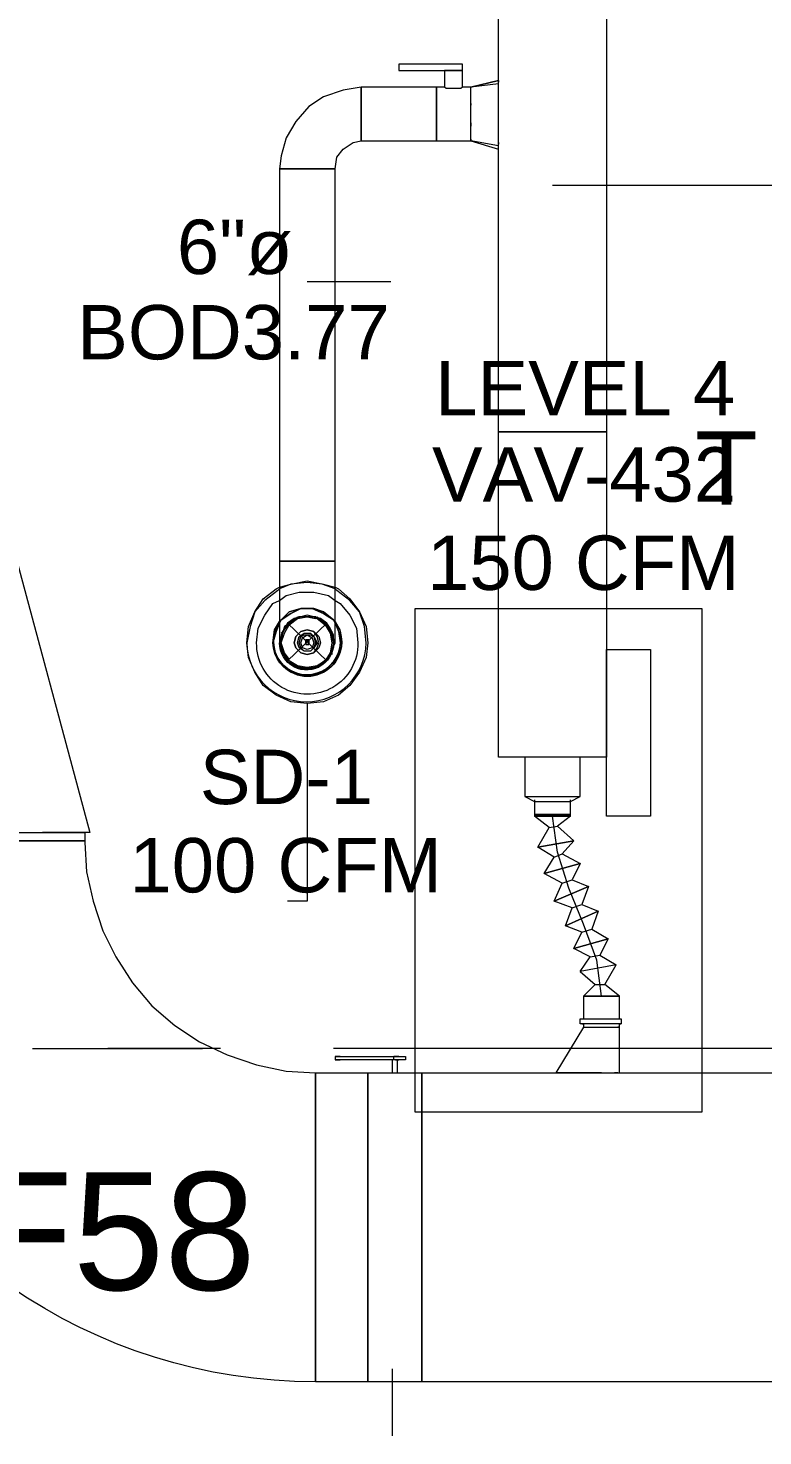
# Model space of a CAD drawing. Header units: metres. Extents: x 98 to 337, y -7 to 53.
# Drawn here: x 131.294 to 133.353, y 15.569 to 19.514 of the extents above; entities that cross this region are included whole.
import ezdxf

# ---------------------------------------------------------------- set-up
doc = ezdxf.new("R2010")
doc.units = ezdxf.units.M
doc.layers.add('HVAC - Ductos', color=5, linetype='Continuous', lineweight=0)
doc.layers.add('PDF_Text', color=7, linetype='Continuous', lineweight=0)
doc.layers.add('PDF_Geometry', color=7, linetype='Continuous', lineweight=0, true_color=0xaaaaaa)
doc.styles.add('PDF ArialUnicodeMS-Bold-Identity-H', font='arial.ttf')
doc.styles.add('PDF Helvetica', font='')
doc.styles.get('PDF Helvetica').set_extended_font_data('Helvetica')

msp = doc.modelspace()

# ---------------------------------------------------------------- linework, layer by layer
at = {"layer": 'HVAC - Ductos', "lineweight": 0}
for points in [[(129.9413, 17.2593), (130.1704, 18.1116), (130.1704, 24.6817), (131.238, 24.6817), (131.238, 18.1116), (131.467, 17.2593), (131.4533, 17.2593)], [(132.5346, 19.1974), (132.5346, 19.202), (132.5346, 19.2066), (132.5346, 19.2158), (132.5346, 19.2341), (132.5346, 19.2524), (132.5346, 19.2707), (132.5346, 19.2936), (132.5346, 19.312), (132.5346, 19.3257), (132.5346, 19.3395), (132.5346, 19.3441), (132.5346, 19.3486), (132.5117, 19.3486), (132.5117, 19.3945), (132.5117, 19.4127), (132.333, 19.4127), (132.333, 19.3945), (132.5117, 19.3945), (132.5071, 19.3945), (132.5025, 19.3945), (132.4979, 19.3945), (132.4934, 19.3945), (132.4888, 19.3945), (132.4796, 19.3945), (132.475, 19.3945), (132.4704, 19.3945), (132.4658, 19.3945), (132.4613, 19.3945), (132.4613, 19.3486), (132.4384, 19.3486), (132.4384, 19.3441), (132.4384, 19.3395), (132.4384, 19.3257), (132.4384, 19.312), (132.4384, 19.2936), (132.4384, 19.2707), (132.4384, 19.2524), (132.4384, 19.2341), (132.4384, 19.2158), (132.4384, 19.2066), (132.4384, 19.1974), (132.5346, 19.1974), (132.5346, 19.202), (132.5346, 19.1974), (132.6125, 19.1745), (132.6125, 19.1791)], [(132.5117, 19.3486), (132.5071, 19.3441), (132.4979, 19.3441), (132.4934, 19.3441), (132.4842, 19.3441), (132.475, 19.3441), (132.4658, 19.3441), (132.4613, 19.3486)], [(132.6125, 19.3669), (132.5346, 19.3486), (132.6125, 19.3669)], [(132.6125, 19.3578), (132.5346, 19.3486)], [(132.6125, 19.3486), (132.6125, 19.3578), (132.6125, 19.3624), (132.6125, 19.3669), (132.6125, 19.3624)], [(132.6125, 19.289), (132.6125, 19.2936), (132.6125, 19.3074), (132.6125, 19.3165), (132.6125, 19.3211), (132.6125, 19.3257), (132.6125, 19.3441)], [(132.6125, 19.2249), (132.6125, 19.2295), (132.6125, 19.2387), (132.6125, 19.2524), (132.6125, 19.257), (132.6125, 19.2616), (132.6125, 19.2844)], [(132.6125, 19.202), (132.6125, 19.2158), (132.6125, 19.2203)], [(132.6125, 19.1837), (132.5346, 19.1974), (132.6125, 19.1745), (132.6125, 19.1791), (132.6125, 19.1837), (132.6125, 19.1882), (132.6125, 19.1974)], [(132.6125, 19.1928), (132.6125, 19.1882)], [(131.9985, 17.9466), (132.0306, 17.9558), (132.0765, 17.965), (132.1222, 17.9558), (132.1543, 17.9466)], [(132.1543, 17.942), (132.1177, 17.9558), (132.0765, 17.9604), (132.0306, 17.9558), (131.9985, 17.942)], [(131.9985, 17.942), (131.9939, 17.9375), (131.9573, 17.9099), (131.9298, 17.8779), (131.916, 17.8367), (131.9069, 17.7909), (131.9115, 17.8367), (131.9298, 17.8779), (131.9527, 17.9145), (131.9894, 17.942), (131.9985, 17.9466)], [(131.9985, 17.9099), (132.0168, 17.9237), (132.0535, 17.9329), (132.0947, 17.9329), (132.136, 17.9237), (132.1543, 17.9099)], [(132.1497, 17.8), (132.1497, 17.8137), (132.1405, 17.8321), (132.1314, 17.8458), (132.1131, 17.8596), (132.0947, 17.8642), (132.0765, 17.8687), (132.0581, 17.8642), (132.0398, 17.8596), (132.0214, 17.8458), (132.0123, 17.8321), (132.0031, 17.8137), (132.0031, 17.8)], [(132.026, 17.7451), (132.0123, 17.7633), (132.0031, 17.7909), (132.0123, 17.8183), (132.026, 17.8413), (132.0489, 17.8596), (132.0765, 17.8642), (132.1039, 17.8596), (132.1268, 17.8413), (132.1405, 17.8183), (132.1451, 17.7909), (132.1405, 17.7633), (132.1268, 17.7405), (132.1039, 17.7267), (132.0765, 17.7221), (132.0489, 17.7267), (132.026, 17.7405), (132.0123, 17.7542), (132.0031, 17.7725), (132.0031, 17.7909), (132.0031, 17.8091), (132.0123, 17.8275), (132.026, 17.8458)], [(132.0031, 17.8183), (132.0077, 17.8229), (132.0214, 17.8413)], [(132.0214, 17.8458), (132.1314, 17.7405)], [(132.1314, 17.8458), (132.0214, 17.7405)], [(132.1268, 17.8458), (132.1131, 17.855), (132.0947, 17.8642), (132.0765, 17.8642), (132.0581, 17.8642), (132.0398, 17.855), (132.026, 17.8458), (132.0443, 17.8596), (132.0489, 17.8642)], [(132.1039, 17.8642), (132.1085, 17.8596), (132.1268, 17.8458), (132.1405, 17.8275), (132.1451, 17.8091), (132.1497, 17.7909), (132.1451, 17.7725), (132.1405, 17.7542), (132.1268, 17.7405), (132.1131, 17.7267), (132.0947, 17.7221), (132.0765, 17.7175), (132.0581, 17.7221), (132.0398, 17.7267), (132.026, 17.7405)], [(132.0489, 17.8596), (132.0765, 17.8642), (132.0993, 17.8596)], [(132.1314, 17.8413), (132.1405, 17.8229)], [(132.0077, 17.7679), (132.0031, 17.7909), (132.0077, 17.8183)], [(132.1451, 17.8229), (132.1451, 17.8183), (132.1497, 17.7909), (132.1451, 17.7679)], [(132.0077, 17.7587), (132.0077, 17.7633), (132.0031, 17.7679)], [(132.0443, 17.7267), (132.026, 17.7405), (132.0077, 17.7633)], [(132.1405, 17.7633), (132.1268, 17.7405), (132.1085, 17.7267)], [(132.1451, 17.7679), (132.1451, 17.7633), (132.1451, 17.7587)], [(132.0489, 17.7221), (132.0443, 17.7221)], [(132.0993, 17.7221), (132.0765, 17.7175), (132.0489, 17.7221)], [(132.1085, 17.7221), (132.1039, 17.7221)], [(132.8278, 17.4702), (132.8187, 17.4702), (132.8003, 17.4702), (132.782, 17.4702), (132.7637, 17.4702), (132.7453, 17.4702), (132.727, 17.4702), (132.7087, 17.4702), (132.6995, 17.4702), (132.6903, 17.4702), (132.6858, 17.4702), (132.6858, 17.3601), (132.7133, 17.3464), (132.7225, 17.3464), (132.7407, 17.3464), (132.7637, 17.3464), (132.7866, 17.3464), (132.8049, 17.3464), (132.8141, 17.3464), (132.8415, 17.3601), (132.8415, 17.4702), (132.837, 17.4702), (132.8324, 17.4702)], [(132.6858, 17.3601), (132.6903, 17.3601), (132.6995, 17.3601), (132.7087, 17.3601), (132.727, 17.3601), (132.7453, 17.3601), (132.7637, 17.3601), (132.782, 17.3601), (132.8003, 17.3601), (132.8187, 17.3601), (132.8278, 17.3601), (132.837, 17.3601), (132.8415, 17.3601)], [(132.7133, 17.351), (132.7133, 17.3098), (132.7179, 17.3098), (132.7225, 17.3098), (132.727, 17.3098), (132.7407, 17.3098), (132.7499, 17.3098), (132.7637, 17.3098), (132.7774, 17.3098), (132.7866, 17.3098), (132.8003, 17.3098), (132.8049, 17.3098), (132.8095, 17.3098), (132.8141, 17.3098), (132.8141, 17.351)], [(132.7133, 17.3098), (132.7179, 17.3098), (132.7316, 17.3098), (132.7545, 17.3098), (132.7728, 17.3098), (132.7957, 17.3098), (132.8095, 17.3098), (132.8141, 17.3098)], [(132.7545, 17.2731), (132.7133, 17.3052), (132.8141, 17.3052), (132.7774, 17.2777), (132.8232, 17.2365), (132.7225, 17.2181), (132.7545, 17.2731), (132.7774, 17.2777)], [(132.8141, 17.3052), (132.8095, 17.3052), (132.7957, 17.3052), (132.7728, 17.3052), (132.7545, 17.3052), (132.7316, 17.3052), (132.7179, 17.3052), (132.7133, 17.3052)], [(132.7179, 17.3098), (132.7225, 17.3098), (132.727, 17.3098), (132.7407, 17.3098), (132.7499, 17.3098), (132.7637, 17.3098), (132.7774, 17.3098), (132.7866, 17.3098), (132.8003, 17.3098), (132.8049, 17.3098), (132.8095, 17.3098)], [(132.9012, 16.8012), (132.8874, 16.902), (132.8507, 17.0028), (132.8095, 17.1036), (132.7774, 17.2044), (132.7637, 17.3052)], [(132.7683, 17.1907), (132.7225, 17.2181), (132.8232, 17.2365), (132.7911, 17.1998), (132.8415, 17.1723), (132.7407, 17.1449), (132.7683, 17.1907), (132.7911, 17.1998)], [(132.7911, 17.1173), (132.7407, 17.1449), (132.8415, 17.1723), (132.8187, 17.1265), (132.8645, 17.1082), (132.7683, 17.0669), (132.7911, 17.1173), (132.8187, 17.1265)], [(132.8187, 17.0486), (132.7683, 17.0669), (132.8645, 17.1082), (132.8461, 17.0578), (132.892, 17.0395), (132.8003, 16.9982), (132.8187, 17.0486), (132.8461, 17.0578)], [(132.8461, 16.9798), (132.8003, 16.9982), (132.892, 17.0395), (132.8736, 16.989), (132.9194, 16.9616), (132.8232, 16.934), (132.8461, 16.9798), (132.8736, 16.989)], [(132.869, 16.9112), (132.8232, 16.934), (132.9194, 16.9616), (132.8966, 16.9158), (132.9424, 16.8882), (132.8415, 16.87), (132.869, 16.9112), (132.8966, 16.9158)], [(132.9469, 16.8012), (132.9424, 16.8012), (132.9378, 16.8012), (132.924, 16.8012), (132.9149, 16.8012), (132.9012, 16.8012), (132.8874, 16.8012), (132.8736, 16.8012), (132.8645, 16.8012), (132.8553, 16.8012), (132.8507, 16.8012), (132.8828, 16.8333), (132.9103, 16.8333), (132.9424, 16.8882), (132.8415, 16.87), (132.8828, 16.8333)], [(132.9515, 16.8012), (132.8507, 16.8012), (132.9515, 16.8012), (132.9103, 16.8333)], [(132.9515, 16.7371), (132.9515, 16.8012), (132.9469, 16.8012), (132.9424, 16.8012), (132.9378, 16.8012), (132.924, 16.8012), (132.9149, 16.8012), (132.9012, 16.8012), (132.8874, 16.8012), (132.8736, 16.8012), (132.8645, 16.8012), (132.8553, 16.8012), (132.8507, 16.8012), (132.8507, 16.7371)], [(132.8553, 16.7233), (132.8507, 16.7233), (132.8507, 16.7141), (132.8553, 16.7141), (132.8645, 16.7141), (132.8736, 16.7141), (132.8874, 16.7141), (132.9012, 16.7141), (132.9149, 16.7141), (132.924, 16.7141), (132.9378, 16.7141), (132.9424, 16.7141), (132.9469, 16.7141), (132.9515, 16.7141), (132.9515, 16.7233), (132.9561, 16.7233), (132.9469, 16.7233), (132.9424, 16.7233), (132.9286, 16.7233), (132.9149, 16.7233), (132.9012, 16.7233), (132.8828, 16.7233), (132.869, 16.7233), (132.8599, 16.7233), (132.8507, 16.7233), (132.8461, 16.7233), (132.8415, 16.7233), (132.8415, 16.7371), (132.8461, 16.7371), (132.8507, 16.7371), (132.8599, 16.7371), (132.869, 16.7371), (132.8828, 16.7371), (132.9012, 16.7371), (132.9149, 16.7371), (132.9286, 16.7371), (132.9424, 16.7371), (132.9469, 16.7371), (132.9561, 16.7371), (132.9561, 16.7233)], [(132.8507, 16.7141), (132.7728, 16.5859), (132.782, 16.5859), (132.8003, 16.5859), (132.8232, 16.5859), (132.9012, 16.5859), (132.8232, 16.5859), (132.8003, 16.5859), (132.782, 16.5859), (132.7728, 16.5859)], [(132.8461, 16.7233), (132.8507, 16.7233)], [(132.9469, 16.7233), (132.9424, 16.7233), (132.9378, 16.7233), (132.924, 16.7233), (132.9149, 16.7233), (132.9012, 16.7233), (132.8874, 16.7233), (132.8736, 16.7233), (132.8645, 16.7233), (132.8599, 16.7233)], [(132.9515, 16.5859), (132.9515, 16.7141), (132.9469, 16.7141)], [(132.1543, 16.6317), (132.1543, 16.6225)], [(132.1681, 16.6317), (132.1635, 16.6317), (132.1589, 16.6317), (132.1543, 16.6317), (132.1589, 16.6317), (132.1635, 16.6317), (132.1681, 16.6317), (132.3192, 16.6317), (132.3238, 16.6317), (132.3284, 16.6317), (132.333, 16.6317), (132.3284, 16.6317), (132.3238, 16.6317), (132.3192, 16.6317), (132.3514, 16.6317), (132.3514, 16.6225), (132.3284, 16.6225), (132.3284, 16.5859)], [(132.3238, 16.6225), (132.3284, 16.6225), (132.333, 16.6225), (132.3284, 16.6225), (132.3238, 16.6225), (132.3192, 16.6225), (132.1681, 16.6225), (132.1635, 16.6225), (132.1589, 16.6225), (132.1543, 16.6225), (132.1589, 16.6225), (132.1635, 16.6225), (132.1681, 16.6225)], [(132.3147, 16.6225), (132.3147, 16.5859)], [(132.3284, 16.6225), (132.3238, 16.6225), (132.3192, 16.6225), (132.3192, 16.6317)]]:
    msp.add_lwpolyline(points, dxfattribs=at)
for points in [[(132.9149, 19.5411), (132.9149, 18.3819), (132.6125, 18.3819), (132.6125, 19.5411)], [(132.4384, 19.1974), (132.4384, 19.2066), (132.4384, 19.2158), (132.4384, 19.2341), (132.4384, 19.2524), (132.4384, 19.2707), (132.4384, 19.2936), (132.4384, 19.312), (132.4384, 19.3257), (132.4384, 19.3395), (132.4384, 19.3441), (132.4384, 19.3486), (132.2276, 19.3486), (132.2276, 19.3441), (132.2276, 19.3395), (132.2276, 19.3257), (132.2276, 19.312), (132.2276, 19.2936), (132.2276, 19.2707), (132.2276, 19.2524), (132.2276, 19.2341), (132.2276, 19.2158), (132.2276, 19.2066), (132.2276, 19.1974)], [(132.5346, 19.3028), (132.5346, 19.2982)], [(132.5346, 19.2478), (132.5346, 19.2432), (132.5346, 19.2387), (132.5346, 19.2432)], [(132.6125, 17.4702), (132.6125, 18.3819), (132.9149, 18.3819), (132.9149, 17.4702)], [(131.9985, 17.8458), (132.0031, 17.855), (132.0306, 17.8733), (132.0581, 17.8871), (132.0901, 17.8871), (132.1222, 17.8733), (132.1497, 17.855), (132.1222, 17.8779), (132.0947, 17.8871), (132.0581, 17.8871), (132.026, 17.8779), (132.0031, 17.855), (131.9985, 17.8504), (132.0031, 17.855)], [(132.1497, 17.855), (132.1222, 17.8733), (132.0901, 17.8871), (132.0581, 17.8871), (132.0306, 17.8733), (132.0031, 17.855), (132.026, 17.8779), (132.0581, 17.8871), (132.0947, 17.8871), (132.1222, 17.8779), (132.1497, 17.855), (132.1543, 17.8504), (132.1497, 17.855), (132.1543, 17.8458)], [(131.9985, 17.8504), (131.9848, 17.8275), (131.9802, 17.7909), (131.9848, 17.8275)], [(132.136, 17.8367), (132.0993, 17.8642), (132.0535, 17.8642), (132.0123, 17.8367), (131.9985, 17.7909), (132.0123, 17.7496), (132.0535, 17.7221), (132.0993, 17.7221), (132.136, 17.7496), (132.1543, 17.7909)], [(132.0581, 17.8229), (132.0443, 17.8091), (132.0398, 17.7909), (132.0443, 17.8091), (132.0581, 17.8229), (132.0765, 17.8275), (132.0947, 17.8229), (132.1085, 17.8091), (132.1131, 17.7909), (132.1085, 17.7771), (132.0947, 17.7633), (132.0765, 17.7587), (132.0581, 17.7633), (132.0443, 17.7771), (132.0398, 17.7909), (132.0443, 17.7771), (132.0581, 17.7633), (132.0765, 17.7587), (132.0947, 17.7633), (132.1039, 17.7771), (132.1085, 17.7909), (132.1039, 17.8091), (132.0947, 17.8229), (132.0765, 17.8275)], [(132.0947, 17.7771), (132.0856, 17.7679), (132.0673, 17.7679), (132.0535, 17.7771), (132.0489, 17.7909), (132.0535, 17.8091), (132.0673, 17.8183), (132.0856, 17.8183), (132.0947, 17.8091), (132.1039, 17.7909)], [(132.0947, 17.7771), (132.0856, 17.7679), (132.0673, 17.7679), (132.0581, 17.7771), (132.0535, 17.7909), (132.0581, 17.8091), (132.0673, 17.8137), (132.0856, 17.8137), (132.0947, 17.8091), (132.0993, 17.7909)], [(132.0901, 17.7771), (132.0765, 17.7725), (132.0627, 17.7771), (132.0581, 17.7909), (132.0627, 17.8046), (132.0765, 17.8137), (132.0901, 17.8046), (132.0947, 17.7909)], [(132.0719, 17.7954), (132.0719, 17.7909), (132.0719, 17.8), (132.081, 17.8), (132.081, 17.7909), (132.081, 17.7954)], [(132.081, 17.7863), (132.081, 17.7909), (132.081, 17.7863), (132.0719, 17.7863), (132.0719, 17.7909), (132.0719, 17.7863)], [(133.0386, 17.3052), (132.9149, 17.3052), (132.9149, 17.7725), (133.0386, 17.7725)], [(132.8141, 17.3052), (132.8141, 17.3098), (132.8095, 17.3098), (132.7957, 17.3098), (132.7728, 17.3098), (132.7545, 17.3098), (132.7316, 17.3098), (132.7179, 17.3098), (132.7133, 17.3098), (132.7133, 17.3052), (132.7179, 17.3052), (132.7316, 17.3052), (132.7545, 17.3052), (132.7728, 17.3052), (132.7957, 17.3052), (132.8095, 17.3052)], [(132.2459, 15.7199), (132.0993, 15.7199), (132.0993, 16.5859), (132.2459, 16.5859)], [(132.3971, 15.7199), (132.2459, 15.7199), (132.2459, 16.5859), (132.3971, 16.5859)], [(137.886, 15.7199), (132.3971, 15.7199), (132.3971, 16.5859), (137.886, 16.5859)], [(132.9378, 16.5859), (132.9469, 16.5859)]]:
    msp.add_lwpolyline(points, close=True, dxfattribs=at)
for points in [[(132.1543, 17.7909), (132.1543, 17.8), (132.1543, 17.8183), (132.1543, 17.8458), (132.1543, 17.8871), (132.1543, 17.9329), (132.1543, 17.9878), (132.1543, 18.02), (132.1497, 18.02), (132.1405, 18.02), (132.1314, 18.02), (132.1131, 18.02), (132.0947, 18.02), (132.0765, 18.02), (132.0581, 18.02), (132.0398, 18.02), (132.0214, 18.02), (132.0123, 18.02), (132.0031, 18.02), (131.9985, 18.02), (132.0031, 18.02), (132.0123, 18.02), (132.0214, 18.02), (132.0398, 18.02), (132.0581, 18.02), (132.0765, 18.02), (132.0947, 18.02), (132.1131, 18.02), (132.1314, 18.02), (132.1405, 18.02), (132.1497, 18.02), (132.1543, 18.02), (132.1543, 19.1196), (132.1497, 19.1196), (132.1405, 19.1196), (132.1314, 19.1196), (132.1131, 19.1196), (132.0947, 19.1196), (132.0765, 19.1196), (132.0581, 19.1196), (132.0398, 19.1196), (132.0214, 19.1196), (132.0123, 19.1196), (132.0031, 19.1196), (131.9985, 19.1196), (132.0031, 19.1196), (132.0123, 19.1196), (132.0214, 19.1196), (132.0398, 19.1196), (132.0581, 19.1196), (132.0765, 19.1196), (132.0947, 19.1196), (132.1131, 19.1196), (132.1314, 19.1196), (132.1405, 19.1196), (132.1497, 19.1196), (132.1543, 19.1196), (132.1589, 19.1516), (132.1772, 19.1745), (132.2047, 19.1928), (132.2276, 19.1974), (132.2276, 19.2066), (132.2276, 19.2158), (132.2276, 19.2341), (132.2276, 19.2524), (132.2276, 19.2707), (132.2276, 19.2936), (132.2276, 19.312), (132.2276, 19.3257), (132.2276, 19.3395), (132.2276, 19.3441), (132.2276, 19.3486), (132.1772, 19.3395), (132.1222, 19.3211), (132.081, 19.2936), (132.0443, 19.2524), (132.0168, 19.2066), (132.0031, 19.1562), (131.9985, 19.1196), (131.9985, 18.02), (131.9985, 17.9696), (131.9985, 17.9191), (131.9985, 17.8733), (131.9985, 17.8367), (131.9985, 17.8091), (131.9985, 17.7954), (131.9985, 17.7909), (132.0031, 17.8), (131.9985, 17.7909, 1.028938), (132.1497, 17.8, -1.065176), (131.9985, 17.7909)], [(132.1543, 17.9466), (132.1635, 17.942), (132.1955, 17.9145), (132.223, 17.8779), (132.2413, 17.8367), (132.2459, 17.7909), (132.2413, 17.7496), (132.223, 17.7084), (132.1955, 17.6717), (132.1635, 17.6442), (132.1222, 17.6259), (132.0765, 17.6213), (132.0306, 17.6259), (131.9894, 17.6442), (131.9527, 17.6717), (131.9298, 17.7084), (131.9115, 17.7496), (131.9069, 17.7909, 0.986592), (132.2413, 17.7909), (132.2368, 17.8367), (132.223, 17.8779), (132.1955, 17.9099), (132.1589, 17.9375), (132.1543, 17.942)], [(132.1543, 17.9099), (132.1681, 17.9008), (132.1955, 17.8687), (132.2139, 17.8321), (132.2185, 17.7909, -1.013316), (131.9344, 17.7909), (131.939, 17.8321), (131.9573, 17.8687), (131.9802, 17.9008), (131.9985, 17.9099)]]:
    msp.add_lwpolyline(points, format="xyb", dxfattribs=at)
for points in [[(131.9802, 17.7909, 1.307252), (132.1543, 17.8458), (132.1635, 17.8229), (132.1681, 17.7909, -1.326715), (131.9985, 17.8458), (131.9894, 17.8229), (131.9802, 17.7909, 0.970964), (132.1727, 17.7909), (132.1681, 17.8275), (132.1543, 17.8504, -1.361875)], [(130.6928, 16.6867, -0.307702), (129.2816, 15.7199), (129.2816, 16.5859, 0.418548), (129.9276, 17.2319), (129.9276, 17.2365), (131.4533, 17.2365), (129.9276, 17.2365), (129.9276, 17.2593), (131.4533, 17.2593), (131.4533, 17.2365), (131.4533, 17.2319), (131.4579, 17.1494), (131.4762, 17.0669), (131.5037, 16.9844), (131.5403, 16.9112), (131.5862, 16.8378), (131.6411, 16.7737), (131.7053, 16.7187), (131.774, 16.6729), (131.8519, 16.6363), (131.9344, 16.6087), (132.0168, 16.5905), (132.0993, 16.5859), (132.0993, 15.7199, -0.310389)]]:
    msp.add_lwpolyline(points, format="xyb", close=True, dxfattribs=at)
at = {"layer": 'PDF_Geometry', "color": 7, "lineweight": 0}
for points in [[(132.7637, 19.0737), (133.8679, 19.0737)], [(132.0765, 18.8034), (132.3101, 18.8034)], [(132.0765, 17.6213), (132.0765, 17.0669), (132.0214, 17.0669)], [(131.4533, 17.2593), (131.3342, 17.2593)], [(131.3067, 16.6546), (131.5449, 16.6546), (131.7832, 16.6546)], [(132.3147, 15.7566), (132.3147, 15.5687)]]:
    msp.add_lwpolyline(points, dxfattribs=at)
at = {"layer": 'PDF_Geometry', "color": 232, "lineweight": 9, "true_color": 0xe91e64}
msp.add_lwpolyline([(132.3785, 17.8868), (133.1818, 17.8868), (133.1818, 16.4755), (132.3785, 16.4755)], close=True, dxfattribs=at)
at = {"layer": 'PDF_Geometry', "lineweight": 0}
for points in [[(131.8336, 16.6546), (131.5175, 16.6546)], [(133.4189, 16.6546), (132.1497, 16.6546)]]:
    msp.add_lwpolyline(points, dxfattribs=at)

# ---------------------------------------------------------------- texts
at = {"layer": 'PDF_Text', "lineweight": 0, "attachment_point": 4, "style": 'PDF Helvetica'}
for s, insert, char_height in [('6"ø', (131.711, 18.8987), 0.15242), ('BOD3.77', (131.4316, 18.6604), 0.15242), ('LEVEL 4', (132.435, 18.5046), 0.15242), ('T', (133.1635, 18.281), 0.2054), ('VAV-432', (132.4258, 18.2618), 0.15242), ('150 CFM', (132.4121, 18.0144), 0.15242), ('SD-1', (131.7752, 17.4141), 0.15242), ('100 CFM', (131.5782, 17.1667), 0.15242)]:
    msp.add_mtext(s, dxfattribs=dict(at, insert=insert, char_height=char_height))
at = {"layer": 'PDF_Text', "color": 232, "lineweight": 70, "true_color": 0xe91e64, "insert": (131.138, 16.1399), "char_height": 0.32989, "attachment_point": 4, "style": 'PDF ArialUnicodeMS-Bold-Identity-H'}
msp.add_mtext('F58', dxfattribs=at)

doc.saveas('drawing.dxf')
